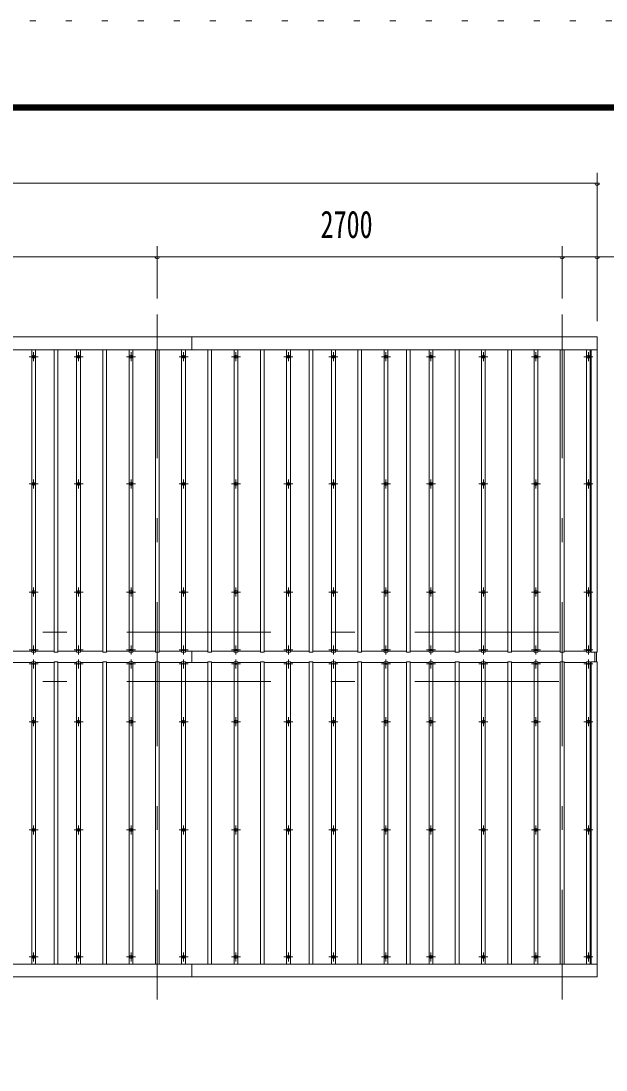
# Model space of a CAD drawing. Units: millimetres, scale not verified. Extents: x -31992 to 32005, y -14700 to 14700.
# Drawn here: x -34 to 3867, y 7701 to 14700 of the extents above; entities that cross this region are included whole.
import ezdxf
from ezdxf.enums import TextEntityAlignment as Align

# ---------------------------------------------------------------- set-up
doc = ezdxf.new("R2010")
doc.units = ezdxf.units.MM
doc.header["$LTSCALE"] = 80
doc.linetypes.add('USER3', pattern=[24, 12, -5, 2, -5])
doc.linetypes.add('USER4', pattern=[3, 0.5, -2.5])
for name, color, linetype, lineweight in [('0-2_1-07BOLD', 7, 'Continuous', 18), ('0-3_1-27CENTER', 3, 'USER3', 18), ('0-4_1-47THIN', 4, 'Continuous', 18), ('0-5_1-57DIM', 3, 'Continuous', 18), ('0-C_F-F1PAPER', 5, 'Continuous', 18), ('0-D_F-E_J_ADD', 5, 'USER4', 18)]:
    doc.layers.add(name, color=color, linetype=linetype, lineweight=lineweight)
doc.styles.add('ＭＳ ゴシック', font='')
doc.styles.get('ＭＳ ゴシック').set_extended_font_data('MS Gothic')

msp = doc.modelspace()

# ---------------------------------------------------------------- linework, layer by layer
at = {"layer": '0-2_1-07BOLD'}
for p, q in [((-6858.62, 12592.54), (3807.38, 12592.54)), ((1104.38, 12506.79), (1104.38, 12592.54)), ((3807.38, 12592.54), (3807.38, 10489.55)), ((-6858.62, 12506.79), (3807.38, 12506.79)), ((1104.38, 10495.58), (1104.38, 10419.51)), ((3792.38, 10425.54), (3792.38, 10489.55)), ((3802.38, 10425.54), (3802.38, 10489.55)), ((3767.38, 10425.54), (3807.38, 10425.54)), ((3767.38, 8408.3), (3767.38, 10425.54)), ((-6858.62, 8408.3), (3807.38, 8408.3)), ((1104.38, 8408.3), (1104.38, 8322.54))]:
    msp.add_line(p, q, dxfattribs=at)
for points in [[(3767.38, 12506.79), (3767.38, 10489.55), (3807.38, 10489.55)], [(-6858.62, 8322.54), (3807.38, 8322.54), (3807.38, 10425.54)]]:
    msp.add_lwpolyline(points, dxfattribs=at)
for centre in [(49.38, 12459.37), (349.38, 12459.37), (699.38, 12459.37), (1049.38, 12459.37), (1399.38, 12459.37), (1749.38, 12459.37), (2049.38, 12459.37), (2399.38, 12459.37), (2699.38, 12459.37), (3049.38, 12459.37), (3399.38, 12459.37), (3749.38, 12459.37), (49.38, 11611.71), (349.38, 11611.71), (699.38, 11611.71), (1049.38, 11611.71), (1399.38, 11611.71), (1749.38, 11611.71), (2049.38, 11611.71), (2399.38, 11611.71), (2699.38, 11611.71), (3049.38, 11611.71), (3399.38, 11611.71), (3749.38, 11611.71), (49.38, 10890.05), (349.38, 10890.05), (699.38, 10890.05), (1049.38, 10890.05), (1399.38, 10890.05), (1749.38, 10890.05), (2049.38, 10890.05), (2399.38, 10890.05), (2699.38, 10890.05), (3049.38, 10890.05), (3399.38, 10890.05), (3749.38, 10890.05), (49.38, 10025.04), (349.38, 10025.04), (699.38, 10025.04), (1049.38, 10025.04), (1399.38, 10025.04), (1749.38, 10025.04), (2049.38, 10025.04), (2399.38, 10025.04), (2699.38, 10025.04), (3049.38, 10025.04), (3399.38, 10025.04), (3749.38, 10025.04), (49.38, 9303.38), (349.38, 9303.38), (699.38, 9303.38), (1049.38, 9303.38), (1399.38, 9303.38), (1749.38, 9303.38), (2049.38, 9303.38), (2399.38, 9303.38), (2699.38, 9303.38), (3049.38, 9303.38), (3399.38, 9303.38), (3749.38, 9303.38), (49.38, 8455.72), (349.38, 8455.72), (699.38, 8455.72), (1049.38, 8455.72), (1399.38, 8455.72), (1749.38, 8455.72), (2049.38, 8455.72), (2399.38, 8455.72), (2699.38, 8455.72), (3049.38, 8455.72), (3399.38, 8455.72), (3749.38, 8455.72)]:
    msp.add_circle(centre, 10, dxfattribs=at)
for centre, start, end in [((49.38, 10493.51), 46.3961, 133.6039), ((49.38, 10514.51), 226.39838, 313.60162), ((349.38, 10493.51), 46.3961, 133.6039), ((349.38, 10514.51), 226.39838, 313.60162), ((699.38, 10493.51), 46.3961, 133.6039), ((699.38, 10514.51), 226.39838, 313.60162), ((1049.38, 10493.51), 46.3961, 133.6039), ((1049.38, 10514.51), 226.39838, 313.60162), ((1399.38, 10493.51), 46.3961, 133.6039), ((1399.38, 10514.51), 226.39838, 313.60162), ((1749.38, 10493.51), 46.3961, 133.6039), ((1749.38, 10514.51), 226.39838, 313.60162), ((2049.38, 10493.51), 46.3961, 133.6039), ((2049.38, 10514.51), 226.39838, 313.60162), ((2399.38, 10493.51), 46.3961, 133.6039), ((2399.38, 10514.51), 226.39838, 313.60162), ((2699.38, 10493.51), 46.3961, 133.6039), ((2699.38, 10514.51), 226.39838, 313.60162), ((3049.38, 10493.51), 46.3961, 133.6039), ((3049.38, 10514.51), 226.39838, 313.60162), ((3399.38, 10493.51), 46.3961, 133.6039), ((3399.38, 10514.51), 226.39838, 313.60162), ((3749.38, 10493.51), 46.3961, 133.6039), ((3749.38, 10514.51), 226.39838, 313.60162), ((49.38, 10400.58), 46.39838, 133.60162), ((49.38, 10421.58), 226.3961, 313.6039), ((349.38, 10400.58), 46.39838, 133.60162), ((349.38, 10421.58), 226.3961, 313.6039), ((699.38, 10400.58), 46.39838, 133.60162), ((699.38, 10421.58), 226.3961, 313.6039), ((1049.38, 10400.58), 46.39838, 133.60162), ((1049.38, 10421.58), 226.3961, 313.6039), ((1399.38, 10400.58), 46.39838, 133.60162), ((1399.38, 10421.58), 226.3961, 313.6039), ((1749.38, 10400.58), 46.39838, 133.60162), ((1749.38, 10421.58), 226.3961, 313.6039), ((2049.38, 10400.58), 46.39838, 133.60162), ((2049.38, 10421.58), 226.3961, 313.6039), ((2399.38, 10400.58), 46.39838, 133.60162), ((2399.38, 10421.58), 226.3961, 313.6039), ((2699.38, 10400.58), 46.39838, 133.60162), ((2699.38, 10421.58), 226.3961, 313.6039), ((3049.38, 10400.58), 46.39838, 133.60162), ((3049.38, 10421.58), 226.3961, 313.6039), ((3399.38, 10400.58), 46.39838, 133.60162), ((3399.38, 10421.58), 226.3961, 313.6039), ((3749.38, 10400.58), 46.39838, 133.60162), ((3749.38, 10421.58), 226.3961, 313.6039)]:
    msp.add_arc(centre, 14.5, start, end, dxfattribs=at)
at = {"layer": '0-3_1-27CENTER'}
for p, q in [((874.37, 12742.55), (874.38, 8172.54)), ((3574.38, 12742.55), (3574.38, 8172.54)), ((19.37, 12459.37), (79.38, 12459.37)), ((49.38, 12429.37), (49.38, 12489.37)), ((319.38, 12459.37), (379.38, 12459.37)), ((349.38, 12429.37), (349.38, 12489.37)), ((669.38, 12459.37), (729.38, 12459.37)), ((699.38, 12429.37), (699.38, 12489.37)), ((1019.38, 12459.37), (1079.38, 12459.37)), ((1049.38, 12429.37), (1049.38, 12489.37)), ((1369.38, 12459.37), (1429.38, 12459.37)), ((1399.38, 12429.37), (1399.38, 12489.37)), ((1719.38, 12459.37), (1779.38, 12459.37)), ((1749.38, 12429.37), (1749.38, 12489.37)), ((2019.38, 12459.37), (2079.38, 12459.37)), ((2049.38, 12429.37), (2049.38, 12489.37)), ((2369.38, 12459.37), (2429.38, 12459.37)), ((2399.38, 12429.37), (2399.38, 12489.37)), ((2669.38, 12459.37), (2729.38, 12459.37)), ((2699.38, 12429.37), (2699.38, 12489.37)), ((3019.38, 12459.37), (3079.38, 12459.37)), ((3049.38, 12429.37), (3049.38, 12489.37)), ((3369.38, 12459.37), (3429.38, 12459.37)), ((3399.38, 12429.37), (3399.38, 12489.37)), ((3719.38, 12459.37), (3779.38, 12459.37)), ((3749.38, 12429.37), (3749.38, 12489.37)), ((49.38, 11581.71), (49.38, 11641.71)), ((349.38, 11581.71), (349.38, 11641.71)), ((699.38, 11581.71), (699.38, 11641.71)), ((1049.38, 11581.71), (1049.38, 11641.71)), ((1399.38, 11581.71), (1399.38, 11641.71)), ((1749.38, 11581.71), (1749.38, 11641.71)), ((2049.38, 11581.71), (2049.38, 11641.71)), ((2399.38, 11581.71), (2399.38, 11641.71)), ((2699.38, 11581.71), (2699.38, 11641.71)), ((3049.38, 11581.71), (3049.38, 11641.71)), ((3399.38, 11581.71), (3399.38, 11641.71)), ((3749.38, 11581.71), (3749.38, 11641.71)), ((19.37, 11611.71), (79.38, 11611.71)), ((319.38, 11611.71), (379.38, 11611.71)), ((669.38, 11611.71), (729.38, 11611.71)), ((1019.38, 11611.71), (1079.38, 11611.71)), ((1369.38, 11611.71), (1429.38, 11611.71)), ((1719.38, 11611.71), (1779.38, 11611.71)), ((2019.38, 11611.71), (2079.38, 11611.71)), ((2369.38, 11611.71), (2429.38, 11611.71)), ((2669.38, 11611.71), (2729.38, 11611.71)), ((3019.38, 11611.71), (3079.38, 11611.71)), ((3369.38, 11611.71), (3429.38, 11611.71)), ((3719.38, 11611.71), (3779.38, 11611.71)), ((49.38, 10860.05), (49.38, 10920.05)), ((349.38, 10860.05), (349.38, 10920.05)), ((699.38, 10860.05), (699.38, 10920.05)), ((1049.38, 10860.05), (1049.38, 10920.05)), ((1399.38, 10860.05), (1399.38, 10920.05)), ((1749.38, 10860.05), (1749.38, 10920.05)), ((2049.38, 10860.05), (2049.38, 10920.05)), ((2399.38, 10860.05), (2399.38, 10920.05)), ((2699.38, 10860.05), (2699.38, 10920.05)), ((3049.38, 10860.05), (3049.38, 10920.05)), ((3399.38, 10860.05), (3399.38, 10920.05)), ((3749.38, 10860.05), (3749.38, 10920.05)), ((19.37, 10890.05), (79.38, 10890.05)), ((319.38, 10890.05), (379.38, 10890.05)), ((669.38, 10890.05), (729.38, 10890.05)), ((1019.38, 10890.05), (1079.38, 10890.05)), ((1369.38, 10890.05), (1429.38, 10890.05)), ((1719.38, 10890.05), (1779.38, 10890.05)), ((2019.38, 10890.05), (2079.38, 10890.05)), ((2369.38, 10890.05), (2429.38, 10890.05)), ((2669.38, 10890.05), (2729.38, 10890.05)), ((3019.38, 10890.05), (3079.38, 10890.05)), ((3369.38, 10890.05), (3429.38, 10890.05)), ((3719.38, 10890.05), (3779.38, 10890.05)), ((-7008.62, 10622.54), (3957.38, 10622.54)), ((19.37, 10504.02), (79.38, 10504.02)), ((49.38, 10474.02), (49.38, 10534.02)), ((319.38, 10504.02), (379.38, 10504.02)), ((349.38, 10474.02), (349.38, 10534.02)), ((669.38, 10504.02), (729.38, 10504.02)), ((699.38, 10474.02), (699.38, 10534.02)), ((1019.38, 10504.02), (1079.38, 10504.02)), ((1049.38, 10474.02), (1049.38, 10534.02)), ((1369.38, 10504.02), (1429.38, 10504.02)), ((1399.38, 10474.02), (1399.38, 10534.02)), ((1719.38, 10504.02), (1779.38, 10504.02)), ((1749.38, 10474.02), (1749.38, 10534.02)), ((2019.38, 10504.02), (2079.38, 10504.02)), ((2049.38, 10474.02), (2049.38, 10534.02)), ((2369.38, 10504.02), (2429.38, 10504.02)), ((2399.38, 10474.02), (2399.38, 10534.02)), ((2669.38, 10504.02), (2729.38, 10504.02)), ((2699.38, 10474.02), (2699.38, 10534.02)), ((3019.38, 10504.02), (3079.38, 10504.02)), ((3049.38, 10474.02), (3049.38, 10534.02)), ((3369.38, 10504.02), (3429.38, 10504.02)), ((3399.38, 10474.02), (3399.38, 10534.02)), ((3719.38, 10504.02), (3779.38, 10504.02)), ((3749.38, 10474.02), (3749.38, 10534.02)), ((49.38, 10441.07), (49.38, 10381.07)), ((349.38, 10441.07), (349.38, 10381.07)), ((699.38, 10441.07), (699.38, 10381.07)), ((1049.38, 10441.07), (1049.38, 10381.07)), ((1399.38, 10441.07), (1399.38, 10381.07)), ((1749.38, 10441.07), (1749.38, 10381.07)), ((2049.38, 10441.07), (2049.38, 10381.07)), ((2399.38, 10441.07), (2399.38, 10381.07)), ((2699.38, 10441.07), (2699.38, 10381.07)), ((3049.38, 10441.07), (3049.38, 10381.07)), ((3399.38, 10441.07), (3399.38, 10381.07)), ((3749.38, 10441.07), (3749.38, 10381.07)), ((19.37, 10411.07), (79.38, 10411.07)), ((319.38, 10411.07), (379.38, 10411.07)), ((669.38, 10411.07), (729.38, 10411.07)), ((1019.38, 10411.07), (1079.38, 10411.07)), ((1369.38, 10411.07), (1429.38, 10411.07)), ((1719.38, 10411.07), (1779.38, 10411.07)), ((2019.38, 10411.07), (2079.38, 10411.07)), ((2369.38, 10411.07), (2429.38, 10411.07)), ((2669.38, 10411.07), (2729.38, 10411.07)), ((3019.38, 10411.07), (3079.38, 10411.07)), ((3369.38, 10411.07), (3429.38, 10411.07)), ((3719.38, 10411.07), (3779.38, 10411.07)), ((-7008.62, 10292.54), (3957.38, 10292.54)), ((19.38, 10025.04), (79.38, 10025.04)), ((49.38, 10055.04), (49.38, 9995.04)), ((319.38, 10025.04), (379.38, 10025.04)), ((349.38, 10055.04), (349.38, 9995.04)), ((669.38, 10025.04), (729.38, 10025.04)), ((699.38, 10055.04), (699.38, 9995.04)), ((1019.38, 10025.04), (1079.38, 10025.04)), ((1049.38, 10055.04), (1049.38, 9995.04)), ((1369.38, 10025.04), (1429.38, 10025.04)), ((1399.38, 10055.04), (1399.38, 9995.04)), ((1719.38, 10025.04), (1779.38, 10025.04)), ((1749.38, 10055.04), (1749.38, 9995.04)), ((2019.38, 10025.04), (2079.38, 10025.04)), ((2049.38, 10055.04), (2049.38, 9995.04)), ((2369.38, 10025.04), (2429.38, 10025.04)), ((2399.38, 10055.04), (2399.38, 9995.04)), ((2669.38, 10025.04), (2729.38, 10025.04)), ((2699.38, 10055.04), (2699.38, 9995.04)), ((3019.38, 10025.04), (3079.38, 10025.04)), ((3049.38, 10055.04), (3049.38, 9995.04)), ((3369.38, 10025.04), (3429.38, 10025.04)), ((3399.38, 10055.04), (3399.38, 9995.04)), ((3719.38, 10025.04), (3779.38, 10025.04)), ((3749.38, 10055.04), (3749.38, 9995.04)), ((49.38, 9333.38), (49.38, 9273.38)), ((349.38, 9333.38), (349.38, 9273.38)), ((699.38, 9333.38), (699.38, 9273.38)), ((1049.38, 9333.38), (1049.38, 9273.38)), ((1399.38, 9333.38), (1399.38, 9273.38)), ((1749.38, 9333.38), (1749.38, 9273.38)), ((2049.38, 9333.38), (2049.38, 9273.38)), ((2399.38, 9333.38), (2399.38, 9273.38)), ((2699.38, 9333.38), (2699.38, 9273.38)), ((3049.38, 9333.38), (3049.38, 9273.38)), ((3399.38, 9333.38), (3399.38, 9273.38)), ((3749.38, 9333.38), (3749.38, 9273.38)), ((19.38, 9303.38), (79.38, 9303.38)), ((319.38, 9303.38), (379.38, 9303.38)), ((669.38, 9303.38), (729.38, 9303.38)), ((1019.38, 9303.38), (1079.38, 9303.38)), ((1369.38, 9303.38), (1429.38, 9303.38)), ((1719.38, 9303.38), (1779.38, 9303.38)), ((2019.38, 9303.38), (2079.38, 9303.38)), ((2369.38, 9303.38), (2429.38, 9303.38)), ((2669.38, 9303.38), (2729.38, 9303.38)), ((3019.38, 9303.38), (3079.38, 9303.38)), ((3369.38, 9303.38), (3429.38, 9303.38)), ((3719.38, 9303.38), (3779.38, 9303.38)), ((49.38, 8485.72), (49.38, 8425.72)), ((349.38, 8485.72), (349.38, 8425.72)), ((699.38, 8485.72), (699.38, 8425.72)), ((1049.38, 8485.72), (1049.38, 8425.72)), ((1399.38, 8485.72), (1399.38, 8425.72)), ((1749.38, 8485.72), (1749.38, 8425.72)), ((2049.38, 8485.72), (2049.38, 8425.72)), ((2399.38, 8485.72), (2399.38, 8425.72)), ((2699.38, 8485.72), (2699.38, 8425.72)), ((3049.38, 8485.72), (3049.38, 8425.72)), ((3399.38, 8485.72), (3399.38, 8425.72)), ((3749.38, 8485.72), (3749.38, 8425.72)), ((19.38, 8455.72), (79.38, 8455.72)), ((319.38, 8455.72), (379.38, 8455.72)), ((669.38, 8455.72), (729.38, 8455.72)), ((1019.38, 8455.72), (1079.38, 8455.72)), ((1369.38, 8455.72), (1429.38, 8455.72)), ((1719.38, 8455.72), (1779.38, 8455.72)), ((2019.38, 8455.72), (2079.38, 8455.72)), ((2369.38, 8455.72), (2429.38, 8455.72)), ((2669.38, 8455.72), (2729.38, 8455.72)), ((3019.38, 8455.72), (3079.38, 8455.72)), ((3369.38, 8455.72), (3429.38, 8455.72)), ((3719.38, 8455.72), (3779.38, 8455.72))]:
    msp.add_line(p, q, dxfattribs=at)
at = {"layer": '0-4_1-47THIN'}
for p, q in [((36.88, 10489.55), (36.88, 12506.79)), ((61.88, 10489.55), (61.88, 12506.79)), ((186.88, 10489.55), (186.88, 12506.79)), ((336.88, 10489.55), (336.88, 12506.79)), ((361.88, 10489.55), (361.88, 12506.79)), ((511.87, 10489.55), (511.87, 12506.79)), ((536.88, 10489.55), (536.88, 12506.79)), ((686.88, 10489.55), (686.88, 12506.79)), ((711.88, 10489.55), (711.88, 12506.79)), ((861.87, 10489.55), (861.87, 12506.79)), ((886.87, 10489.55), (886.87, 12506.79)), ((1036.88, 10489.55), (1036.88, 12506.79)), ((1061.88, 10489.55), (1061.88, 12506.79)), ((1211.88, 10489.55), (1211.88, 12506.79)), ((1386.88, 10489.55), (1386.88, 12506.79)), ((1411.88, 10489.55), (1411.88, 12506.79)), ((1561.88, 10489.55), (1561.88, 12506.79)), ((1736.88, 10489.55), (1736.88, 12506.79)), ((1761.88, 10489.55), (1761.88, 12506.79)), ((1886.88, 10489.55), (1886.88, 12506.79)), ((1911.88, 10489.55), (1911.88, 12506.79)), ((2036.88, 10489.55), (2036.88, 12506.79)), ((2211.88, 10489.55), (2211.88, 12506.79)), ((2236.88, 10489.55), (2236.88, 12506.79)), ((2386.88, 10489.55), (2386.88, 12506.79)), ((2411.88, 10489.55), (2411.88, 12506.79)), ((2536.88, 10489.55), (2536.88, 12506.79)), ((2686.88, 10489.55), (2686.88, 12506.79)), ((2861.88, 10489.55), (2861.88, 12506.79)), ((3036.88, 10489.55), (3036.88, 12506.79)), ((3061.88, 10489.55), (3061.88, 12506.79)), ((3211.88, 10489.55), (3211.88, 12506.79)), ((3236.88, 10489.55), (3236.88, 12506.79)), ((3386.88, 10489.55), (3386.88, 12506.79)), ((3411.88, 10489.55), (3411.88, 12506.79)), ((3561.88, 10489.55), (3561.88, 12506.79)), ((3586.88, 10489.55), (3586.88, 12506.79)), ((3736.88, 10489.55), (3736.88, 12506.79)), ((3767.38, 10504.55), (3761.88, 10504.55)), ((-88.12, 10495.58), (36.88, 10495.58)), ((36.88, 10489.55), (61.88, 10489.55)), ((186.88, 10495.58), (61.88, 10495.58)), ((211.88, 10495.58), (336.88, 10495.58)), ((336.88, 10489.55), (361.88, 10489.55)), ((511.87, 10495.58), (361.88, 10495.58)), ((511.87, 10489.55), (536.88, 10489.55)), ((536.88, 10495.58), (686.88, 10495.58)), ((686.88, 10489.55), (711.88, 10489.55)), ((861.88, 10495.58), (711.88, 10495.58)), ((861.87, 10489.55), (886.87, 10489.55)), ((886.87, 10495.58), (1036.88, 10495.58)), ((1036.88, 10489.55), (1061.88, 10489.55)), ((1211.88, 10495.58), (1061.88, 10495.58)), ((1236.88, 10495.58), (1386.88, 10495.58)), ((1386.88, 10489.55), (1411.88, 10489.55)), ((1561.88, 10495.58), (1411.88, 10495.58)), ((1586.88, 10495.58), (1736.88, 10495.58)), ((1736.88, 10489.55), (1761.88, 10489.55)), ((1886.88, 10495.58), (1761.88, 10495.58)), ((1886.88, 10489.55), (1911.88, 10489.55)), ((1911.88, 10495.58), (2036.88, 10495.58)), ((2211.88, 10495.58), (2061.88, 10495.58)), ((2211.88, 10489.55), (2236.88, 10489.55)), ((2236.88, 10495.58), (2386.88, 10495.58)), ((2386.88, 10489.55), (2411.88, 10489.55)), ((2536.88, 10495.58), (2411.88, 10495.58)), ((2561.88, 10495.58), (2686.88, 10495.58)), ((2861.88, 10495.58), (2711.88, 10495.58)), ((2886.88, 10495.58), (3036.88, 10495.58)), ((3036.88, 10489.55), (3061.88, 10489.55)), ((3211.88, 10495.58), (3061.88, 10495.58)), ((3211.88, 10489.55), (3236.88, 10489.55)), ((3236.88, 10495.58), (3386.88, 10495.58)), ((3386.88, 10489.55), (3411.88, 10489.55)), ((3561.88, 10495.58), (3411.88, 10495.58)), ((3561.88, 10489.55), (3586.88, 10489.55)), ((3586.88, 10495.58), (3736.88, 10495.58)), ((-88.12, 10419.51), (36.88, 10419.51)), ((36.88, 10425.54), (61.88, 10425.54)), ((36.88, 10425.54), (36.88, 8408.3)), ((61.88, 10425.54), (61.88, 8408.3)), ((186.88, 10419.51), (61.88, 10419.51)), ((186.88, 10425.54), (211.88, 10425.54)), ((186.88, 10425.54), (186.88, 8408.3)), ((211.88, 10425.54), (211.88, 8408.3)), ((211.88, 10419.51), (336.88, 10419.51)), ((336.88, 10425.54), (361.88, 10425.54)), ((336.88, 10425.54), (336.88, 8408.3)), ((361.88, 10425.54), (361.88, 8408.3)), ((511.87, 10419.51), (361.88, 10419.51)), ((511.87, 10425.54), (536.88, 10425.54)), ((511.87, 10425.54), (511.87, 8408.3)), ((536.88, 10425.54), (536.88, 8408.3)), ((536.88, 10419.51), (686.88, 10419.51)), ((686.88, 10425.54), (711.88, 10425.54)), ((686.88, 10425.54), (686.88, 8408.3)), ((711.88, 10425.54), (711.88, 8408.3)), ((861.88, 10419.51), (711.88, 10419.51)), ((861.87, 10425.54), (886.87, 10425.54)), ((861.87, 10425.54), (861.87, 8408.3)), ((886.87, 10425.54), (886.87, 8408.3)), ((886.87, 10419.51), (1036.88, 10419.51)), ((1036.88, 10425.54), (1061.88, 10425.54)), ((1036.88, 10425.54), (1036.88, 8408.3)), ((1061.88, 10425.54), (1061.88, 8408.3)), ((1211.88, 10419.51), (1061.88, 10419.51)), ((1211.88, 10425.54), (1236.88, 10425.54)), ((1211.88, 10425.54), (1211.88, 8408.3)), ((1236.88, 10425.54), (1236.88, 8408.3)), ((1236.88, 10419.51), (1386.88, 10419.51)), ((1386.88, 10425.54), (1411.88, 10425.54)), ((1386.88, 10425.54), (1386.88, 8408.3)), ((1411.88, 10425.54), (1411.88, 8408.3)), ((1561.88, 10419.51), (1411.88, 10419.51)), ((1561.88, 10425.54), (1586.88, 10425.54)), ((1561.88, 10425.54), (1561.88, 8408.3)), ((1586.88, 10425.54), (1586.88, 8408.3)), ((1586.88, 10419.51), (1736.88, 10419.51)), ((1736.88, 10425.54), (1761.88, 10425.54)), ((1736.88, 10425.54), (1736.88, 8408.3)), ((1761.88, 10425.54), (1761.88, 8408.3)), ((1886.88, 10419.51), (1761.88, 10419.51)), ((1886.88, 10425.54), (1911.88, 10425.54)), ((1886.88, 10425.54), (1886.88, 8408.3)), ((1911.88, 10425.54), (1911.88, 8408.3)), ((1911.88, 10419.51), (2036.88, 10419.51)), ((2036.88, 10425.54), (2061.88, 10425.54)), ((2036.88, 10425.54), (2036.88, 8408.3)), ((2061.88, 10425.54), (2061.88, 8408.3)), ((2211.88, 10419.51), (2061.88, 10419.51)), ((2211.88, 10425.54), (2236.88, 10425.54)), ((2211.88, 10425.54), (2211.88, 8408.3)), ((2236.88, 10425.54), (2236.88, 8408.3)), ((2236.88, 10419.51), (2386.88, 10419.51)), ((2386.88, 10425.54), (2411.88, 10425.54)), ((2386.88, 10425.54), (2386.88, 8408.3)), ((2411.88, 10425.54), (2411.88, 8408.3)), ((2536.88, 10419.51), (2411.88, 10419.51)), ((2536.88, 10425.54), (2561.88, 10425.54)), ((2536.88, 10425.54), (2536.88, 8408.3)), ((2561.88, 10425.54), (2561.88, 8408.3)), ((2561.88, 10419.51), (2686.88, 10419.51)), ((2686.88, 10425.54), (2711.88, 10425.54)), ((2686.88, 10425.54), (2686.88, 8408.3)), ((2711.88, 10425.54), (2711.88, 8408.3)), ((2861.88, 10419.51), (2711.88, 10419.51)), ((2861.88, 10425.54), (2886.88, 10425.54)), ((2861.88, 10425.54), (2861.88, 8408.3)), ((2886.88, 10425.54), (2886.88, 8408.3)), ((2886.88, 10419.51), (3036.88, 10419.51)), ((3036.88, 10425.54), (3061.88, 10425.54)), ((3036.88, 10425.54), (3036.88, 8408.3)), ((3061.88, 10425.54), (3061.88, 8408.3)), ((3211.88, 10419.51), (3061.88, 10419.51)), ((3211.88, 10425.54), (3236.88, 10425.54)), ((3211.88, 10425.54), (3211.88, 8408.3)), ((3236.88, 10425.54), (3236.88, 8408.3)), ((3236.88, 10419.51), (3386.88, 10419.51)), ((3386.88, 10425.54), (3411.88, 10425.54)), ((3386.88, 10425.54), (3386.88, 8408.3)), ((3411.88, 10425.54), (3411.88, 8408.3)), ((3561.88, 10419.51), (3411.88, 10419.51)), ((3561.88, 10425.54), (3586.88, 10425.54)), ((3561.88, 10425.54), (3561.88, 8408.3)), ((3586.88, 10425.54), (3586.88, 8408.3)), ((3586.88, 10419.51), (3736.88, 10419.51)), ((3736.88, 10425.54), (3736.88, 8408.3)), ((3767.38, 10410.54), (3761.88, 10410.54))]:
    msp.add_line(p, q, dxfattribs=at)
for points in [[(186.88, 10489.55), (211.88, 10489.55), (211.88, 12506.79)], [(1211.88, 10489.55), (1236.88, 10489.55), (1236.88, 12506.79)], [(1561.88, 10489.55), (1586.88, 10489.55), (1586.88, 12506.79)], [(2036.88, 10489.55), (2061.88, 10489.55), (2061.88, 12506.79)], [(2536.88, 10489.55), (2561.88, 10489.55), (2561.88, 12506.79)], [(2686.88, 10489.55), (2711.88, 10489.55), (2711.88, 12506.79)], [(2861.88, 10489.55), (2886.88, 10489.55), (2886.88, 12506.79)], [(3736.88, 10489.55), (3761.88, 10489.55), (3761.88, 12506.79)], [(3736.88, 10425.54), (3761.88, 10425.54), (3761.88, 8408.3)]]:
    msp.add_lwpolyline(points, dxfattribs=at)
at = {"layer": '0-5_1-57DIM'}
for p, q in [((3807.38, 12697.54), (3807.38, 13687.54)), ((-6858.62, 13617.54), (3807.38, 13617.54)), ((3821.38, 13617.54), (3793.38, 13617.54)), ((874.38, 12847.54), (874.38, 13197.54)), ((3574.38, 12847.54), (3574.38, 13197.54)), ((-7408.12, 13127.54), (4356.88, 13127.54)), ((888.38, 13127.54), (860.38, 13127.54)), ((3588.38, 13127.54), (3560.38, 13127.54)), ((3821.38, 13127.54), (3793.38, 13127.54))]:
    msp.add_line(p, q, dxfattribs=at)
for centre in [(3807.38, 13617.54), (874.38, 13127.54), (3574.38, 13127.54), (3807.38, 13127.54)]:
    msp.add_arc(centre, 14, 180, 0, dxfattribs=at)
at = {"layer": '0-C_F-F1PAPER'}
for p, q in [((-8875.08, 14140), (31304.92, 14140)), ((-8871.58, 14136.5), (31301.42, 14136.5)), ((-8868.08, 14133), (31297.92, 14133)), ((-8864.58, 14129.5), (31294.42, 14129.5)), ((-8861.08, 14126), (31290.92, 14126)), ((-8857.58, 14122.5), (31287.42, 14122.5)), ((-8854.08, 14119), (31283.92, 14119)), ((-8850.58, 14115.5), (31280.42, 14115.5)), ((-8847.08, 14112), (31276.92, 14112)), ((-8843.58, 14108.5), (31273.42, 14108.5)), ((-8840.08, 14105), (31269.92, 14105))]:
    msp.add_line(p, q, dxfattribs=at)
at = {"layer": '0-D_F-E_J_ADD'}
msp.add_lwpolyline([(-9575.08, -14700), (-9575.08, 14700), (32004.92, 14700)], dxfattribs=at)

# ---------------------------------------------------------------- texts
at = {"layer": '0-5_1-57DIM', "color": 7, "style": 'ＭＳ ゴシック', "width": 0.7}
msp.add_text('2700', height=182.3, dxfattribs=at).set_placement((1963.14, 13197.54), align=Align.BOTTOM_LEFT)

doc.saveas('drawing.dxf')
